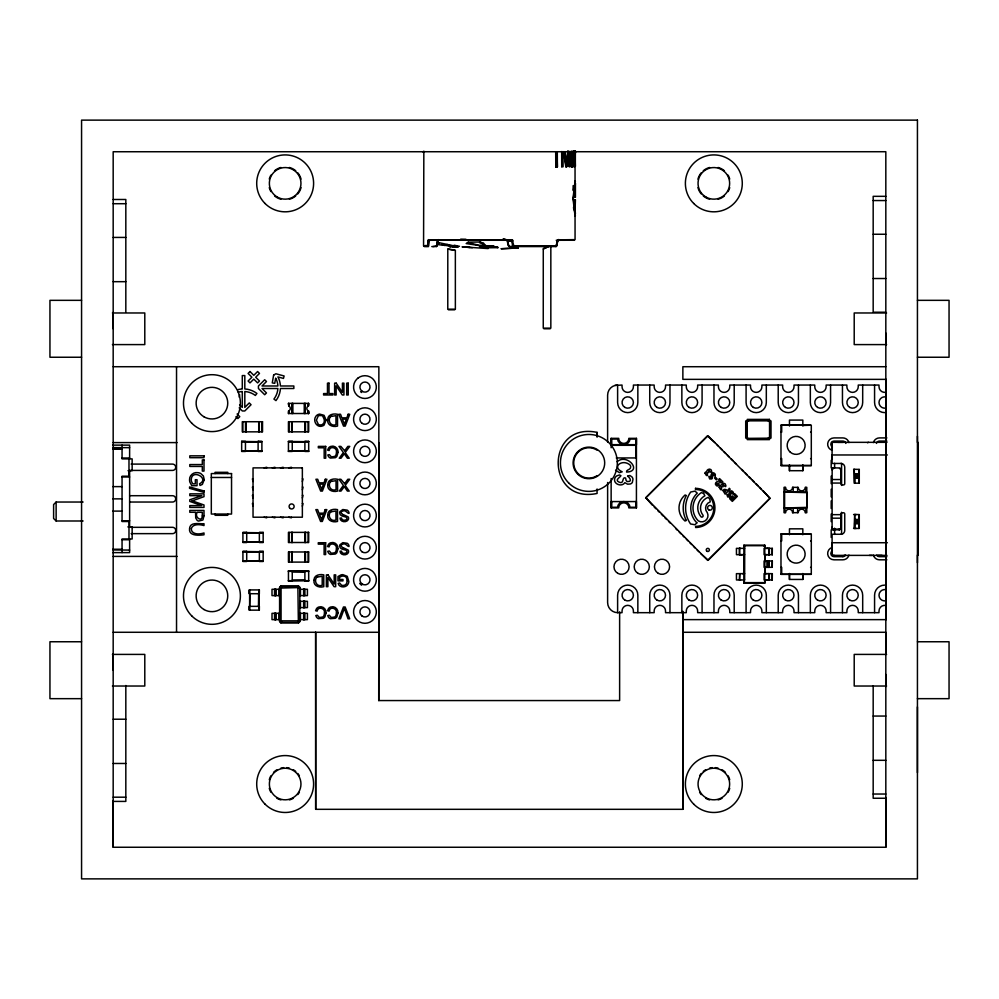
<?xml version="1.0" encoding="UTF-8"?>
<svg xmlns="http://www.w3.org/2000/svg" width="999" height="999" viewBox="0 0 999 999"><rect width="100%" height="100%" fill="white"/><g stroke="black" fill="none" stroke-linecap="round" stroke-linejoin="round"><path stroke-width="1.5" d="M885.826 797.402L885.826 847.252L113.174 847.252L113.174 800.524M113.174 670.217L113.174 653.771M113.174 328.783L113.174 312.35M128.983 538.985L128.983 521.515L122.053 521.515L122.053 476.211L128.983 476.211L128.983 470.679L132.143 470.679L132.143 458.891L122.053 458.891L122.053 445.129M682.866 612.05L682.866 809.315L315.684 809.315L315.684 632.429M619.63 611.85L619.63 700.561L378.733 700.561L378.858 442.594M447.802 249.113L447.777 309.178L455.369 309.178L455.357 250.437L447.989 249.126M549.025 246.278L543.269 248.938L543.256 328.147L550.836 328.147L550.836 246.915M597.077 432.38L597.077 436.838L597.077 432.38C545.254 421.553 545.254 504.283 597.077 493.456L597.077 488.986M607.629 482.492L607.617 602.559A10.115 10.115 0 0 0 617.619 612.674L622.04 612.674L622.04 611.026A5.694 5.694 0 0 1 627.722 605.344A5.694 5.694 0 0 1 633.416 611.038L633.416 612.674L654.158 612.674L654.158 611.026A5.694 5.694 0 0 1 659.852 605.344A5.694 5.694 0 0 1 665.534 611.038L665.534 612.674L686.276 612.674L686.276 611.026A5.694 5.694 0 0 1 691.97 605.344A5.694 5.694 0 0 1 697.652 611.038L697.652 612.674L718.393 612.674L718.393 611.026A5.694 5.694 0 0 1 724.088 605.344A5.694 5.694 0 0 1 729.782 611.026L729.782 612.674L750.524 612.674L750.524 611.026A5.694 5.694 0 0 1 756.206 605.344A5.694 5.694 0 0 1 761.9 611.038L761.9 612.674L782.642 612.674L782.642 611.026A5.694 5.694 0 0 1 788.323 605.344A5.694 5.694 0 0 1 794.018 611.026L794.018 612.674L814.759 612.674L814.759 611.026A5.694 5.694 0 0 1 820.441 605.344A5.694 5.694 0 0 1 826.136 611.038L826.136 612.674L846.877 612.674L846.877 611.026A5.694 5.694 0 0 1 852.559 605.344A5.694 5.694 0 0 1 858.253 611.038L858.253 612.674L878.995 612.674L878.995 611.026A5.694 5.694 0 0 1 886.163 605.531M611.138 507.892L611.138 501.573L636.425 501.573L636.425 507.892L628.846 507.892A5.057 5.057 0 0 0 623.776 502.834A5.057 5.057 0 0 0 618.718 507.892L611.138 507.892L611.138 478.496M611.138 438.349L611.138 444.667L636.425 444.667L636.425 438.349L628.846 438.349A5.057 5.057 0 0 1 623.776 443.406A5.057 5.057 0 0 1 618.718 438.349L611.138 438.349L611.138 447.739M682.854 809.315L682.866 611.313M802.821 574.313L802.821 579.445L789.46 579.445L789.46 573.488M802.821 465.559L802.821 470.704L789.46 470.704L789.46 464.735M802.821 579.445L802.821 573.488M802.821 470.704L802.821 464.735M832.092 527.971L832.155 469.255A1.898 1.873 0.1 0 1 833.503 467.944L833.99 467.869M832.155 469.255L832.155 469.917A1.898 1.873 0.1 0 1 833.491 468.593L833.503 467.944M832.092 458.703L832.092 454.97L887.374 454.97M840.883 469.917L840.883 469.255A1.898 1.873 0.1 0 0 839.535 467.944L831.193 467.882L831.193 460.289M840.946 534.265A3.796 3.796 0 0 0 844.742 530.469L844.742 514.035A1.261 1.261 0 0 0 843.468 512.762L842.207 512.762A1.261 1.261 0 0 0 840.946 514.035L840.883 528.446A1.898 1.873 -0.1 0 1 839.535 529.77L831.193 529.845L831.193 537.437M840.946 470.404L840.883 469.255M854.694 528.321L854.694 514.535L859.277 514.535L859.277 528.446L854.22 528.446L854.694 514.535M858.803 474.837L859.277 469.268L859.277 483.179L854.22 483.179L854.22 469.268L854.694 483.179M858.803 514.785L858.803 524.25M858.803 473.464L858.803 477.447M885.826 686.65L885.826 674.475M885.826 654.333L885.826 632.28L682.866 632.28M885.826 619.642L885.826 379.37M885.826 345.229L885.826 333.042M917.432 772.639L917.432 706.892M917.432 562.724L917.432 555.019M917.432 442.445L917.432 436.276M918.081 542.732L918.081 555.382L918.069 549M918.069 454.982L918.081 442.332M423.838 151.136L423.564 245.941C427.909 244.53 432.03 247.14 424.2 246.578M574.437 166.284C572.402 167.407 574.013 161.751 573.251 166.246A75.749 0.637 0.1 0 1 573.963 166.271M571.316 151.411L571.353 166.583L572.639 166.558L573.838 166.021L573.988 150.774L574.075 162.65L573.114 166.421M574.862 166.333L574.487 155.082L575.037 163.012M867.494 442.769L868.431 442.332M918.081 446.128L918.081 448.713M918.081 551.286L918.081 442.757M572.24 151.061L572.19 166.571L571.353 166.583M573.838 164.885L574.05 162.849L573.838 166.021C574.737 162.6 575.274 150.799 572.252 153.858M572.252 155.544L572.19 166.571L573.051 166.533L573.938 163.661L571.915 164.847L571.89 155.544L572.514 155.532M573.126 190.06L573.151 185.639M308.304 413.511L308.304 410.839A2.635 2.635 0 0 1 308.304 406.069L308.629 403.396M572.951 155.569L573.563 163.661M574.475 158.142L574.45 162.65M574.125 159.915L574 151.598M573.676 162.849L573.738 158.042M258.791 593.706L258.604 606.356L258.604 593.706M291.858 413.511L292.058 403.396M305.082 413.511L305.269 403.396M308.616 405.944L308.679 403.396L288.449 403.396L288.823 406.069A2.635 2.635 0 0 1 288.823 410.839L288.823 413.511M308.629 413.511L308.304 410.839L308.491 413.511M573.051 157.193L573.176 152.685M573.064 157.068L573.151 154.021M573.926 197.265L574.974 183.766M572.277 164.847L572.19 166.571L572.989 164.823M575.224 163.511L574.487 155.082M259.178 589.922L258.978 606.356M259.178 606.356L258.978 610.152L258.978 589.922M573.975 156.581L573.975 151.024L573.975 156.581L572.152 155.532M573.975 154.108L574.35 151.024M512.862 240.272L429.458 240.26L428.658 245.529L427.697 245.866L428.259 246.578L427.597 245.941L428.184 240.497A1.936 0.687 89.5 0 1 428.446 239.847L511.85 240.022A1.861 1.836 -86.6 0 1 512.574 241.109L513.836 245.916L556.281 245.941L557.442 240.497A1.936 1.224 -89.4 0 1 557.904 239.847L575.062 239.623L575.049 216.234L573.001 198.526L575.049 180.819L575.037 151.648M427.797 245.592L428.084 241.184L429.458 240.26L428.346 240.022A1.861 0.662 89.4 0 0 428.084 241.096M572.764 164.835L573.051 166.533L572.402 164.835M431.78 246.578L436.501 246.503L437.3 240.722L438.386 239.623L437.087 245.916L432.929 246.578M558.528 239.623L555.943 246.578L509.677 246.578C506.818 245.816 508.366 240.771 506.256 239.66L503.196 239.285M573.538 152.01L573.613 151.249M573.988 151.236L573.438 152.747M575.362 181.156L573.364 198.526L575.362 215.909M573.938 190.784L574.725 185.115M563.561 151.636L565.809 166.696L566.758 166.683L568.831 151.548M567.794 151.074L566.271 164.036L564.497 151.686M568.131 151.074L565.809 166.696M573.389 190.846L573.801 187.487M574.425 189.835L575.424 183.404L575.424 197.265L573.551 197.265M557.579 240.247A1.861 1.174 -89.3 0 0 557.267 241.109L556.693 245.592C555.781 248.876 556.605 241.134 558.154 240.26M747.052 436.95L747.165 422.09A1.773 1.773 0 0 1 748.426 420.841L768.306 420.841A1.773 1.773 0 0 1 769.555 422.09L769.555 436.925A1.773 1.773 0 0 1 768.306 438.174L748.875 438.361A1.898 1.898 0 0 1 746.977 436.463L746.977 422.552A1.898 1.898 0 0 1 748.875 420.654M574.15 188.923L574.45 186.776M574 188.686L574.4 186.001M513.836 245.916C511.476 248.139 513.249 240.372 510.314 240.26L511.276 239.723M239.211 397.152L239.648 394.655M574.937 183.966L575.049 197.265M574.662 182.58L575.049 180.819M321.578 489.847L321.715 489.273A20.392 20.392 0 0 1 322.227 487.574L323.551 484.115L319.505 484.115L321.715 489.273M321.516 520.204L321.653 519.63A20.392 20.392 0 0 1 322.165 517.919L323.476 514.46L319.43 514.46L321.653 519.63M344.43 424.85L344.568 424.275A20.392 20.392 0 0 1 345.08 422.577L346.403 419.118L342.357 419.118L344.568 424.275M688.149 455.132L645.766 497.702L652.384 505.207M754.32 514.16L769.879 498.414L763.261 490.896M436.888 245.529L436.338 246.578M573.801 152.747L572.614 153.834M645.616 498.051L707.979 435.751L770.129 498.214L707.654 560.364L645.766 497.702M488.411 246.803L483.066 246.803L488.548 247.777L498.126 247.652L495.841 247.115L497.614 246.99L496.815 246.853L486.176 246.678L488.898 246.666L487.962 246.591M558.304 239.648L558.004 240.272L565.122 240.26M297.889 587.599L298.351 620.854L281.069 620.854L281.069 588.061L297.889 587.599L298.626 586.126L299.825 587.325L299.825 621.59L298.626 622.789L280.794 622.789L279.595 621.59L279.595 587.325L280.794 586.126L298.626 586.126M280.794 622.789L281.531 621.328M743.93 580.094L743.93 583.129L764.797 583.129L764.797 545.192L743.93 545.192L743.93 548.226M744.642 579.969L744.717 546.153L743.93 545.192L743.93 583.129L744.717 582.167M555.943 246.578L556.768 245.791M763.998 546.153L764.797 545.192L764.797 548.226M552.509 246.179L543.244 246.578M330.544 416.508C327.297 420.292 330.619 426.81 335.964 424.687L335.964 415.684L330.544 416.508L331.606 415.896M330.607 481.506C327.372 485.289 330.694 491.808 336.039 489.685L336.039 480.681L330.607 481.506L331.668 480.894M330.544 511.85C327.297 515.634 330.619 522.165 335.964 520.029L335.964 511.026L330.544 511.85L331.606 511.238M316.795 577.11C313.561 580.894 316.883 587.412 322.215 585.277L322.215 576.273L316.795 577.11L317.857 576.498M700.661 553.496L708.266 560.202L754.32 514.148M83.104 502.035L56.131 502.035L53.609 504.557L53.609 518.469L56.131 520.991L83.104 520.991M688.136 455.132L707.367 435.914L714.972 442.619M716.758 444.405L718.543 446.191M655.956 508.791L654.17 506.993M720.341 447.977L722.127 449.775M659.54 512.362L657.742 510.576M723.913 451.56L725.699 453.346M663.111 515.934L661.326 514.148M727.497 455.132L729.282 456.93M666.683 519.517L664.897 517.732M731.068 458.716L732.854 460.502M670.267 523.089L668.481 521.303M734.552 462.375L736.438 464.073M677.422 530.244L675.624 528.459M741.795 469.443L743.581 471.228M680.993 533.828L679.208 532.03M745.379 473.014L747.165 474.812M684.565 537.4L682.779 535.614M748.95 476.598L750.736 478.384M688.149 540.971L686.363 539.185M752.534 480.169L754.32 481.955M691.72 544.555L689.934 542.769M756.106 483.753L757.891 485.539M695.304 548.126L693.518 546.341M759.677 487.325L761.475 489.11M698.875 551.71L697.09 549.925M806.218 507.405L784.028 507.979L806.792 507.979L806.792 492.045L784.028 492.045L806.218 492.619M192.295 500.861L203.996 496.665L203.996 493.856L189.81 493.856L189.81 495.666L201.848 495.666L189.81 499.775L189.81 501.411L201.686 505.606L189.81 505.606L189.81 507.417L203.996 507.417L203.996 504.97L191.87 500.724M510.964 239.648L510.314 240.26L511.663 241.296L512.587 241.184L512.312 240.497A1.936 1.911 -85 0 0 511.575 239.847M552.422 246.303L551.423 245.941M597.077 475.599L596.478 476.061A15.172 15.172 0 0 1 573.713 462.912A15.172 15.172 0 0 1 596.478 449.775L597.077 450.237M617.107 461.75C627.047 452.759 642.856 471.615 626.535 472.065C625.998 469.43 631.156 469.88 630.669 466.82A3.034 3.034 0 0 0 630.257 465.259C622.901 458.291 610.963 466.783 622.19 471.803L619.43 472.652L615.559 470.179M298.351 588.061L299.825 587.325M279.595 621.59L281.069 620.854M547.677 246.94L545.392 248.014M544.667 248.339L543.281 248.938M507.055 239.997L503.821 239.323M308.679 410.976L308.679 413.511L288.449 413.511L288.823 410.839M558.953 239.548L558.066 239.872M780.981 465.559L811.3 465.559L811.3 425.212L780.981 425.212L780.981 465.559L811.3 465.559M780.981 574.313L811.3 574.313L811.3 533.966L780.981 533.966L780.981 574.313L811.3 574.313M456.58 246.89L458.017 246.616L456.006 246.803M455.819 246.328L449.875 246.403L455.344 246.716M511.663 241.296L512.574 241.109M512.437 245.529L513.361 245.379M615.022 385.427L622.04 385.052L622.04 386.7A5.694 5.694 0 0 0 627.722 392.395A5.694 5.694 0 0 0 633.416 386.7L633.416 385.052L654.158 385.052L654.158 386.7A5.694 5.694 0 0 0 659.852 392.395A5.694 5.694 0 0 0 665.534 386.7L665.546 385.052L686.276 385.052L686.276 386.7A5.694 5.694 0 0 0 691.97 392.382A5.694 5.694 0 0 0 697.664 386.7L697.664 385.052L718.393 385.052L718.393 386.7A5.694 5.694 0 0 0 724.088 392.382A5.694 5.694 0 0 0 729.782 386.7L729.782 385.052L750.524 385.052L750.511 386.7A5.694 5.694 0 0 0 756.206 392.382A5.694 5.694 0 0 0 761.9 386.7L761.9 385.052L782.642 385.052L782.629 386.7A5.694 5.694 0 0 0 788.323 392.382A5.694 5.694 0 0 0 794.018 386.7L794.018 385.052L814.759 385.052L814.759 386.7A5.694 5.694 0 0 0 820.454 392.382A5.694 5.694 0 0 0 826.136 386.7L826.136 385.052L846.877 385.052L846.877 386.7A5.694 5.694 0 0 0 852.572 392.382A5.694 5.694 0 0 0 858.253 386.7L858.253 385.052L878.995 385.052L878.995 386.7A5.694 5.694 0 0 0 886.163 392.195M833.041 528.933A1.898 1.873 -0.1 0 0 833.491 529.108L839.535 529.108A1.898 1.873 -0.1 0 0 840.883 527.797M437.187 243.369L438.873 243.219L436.75 242.432M507.517 241.258L508.941 245.829M456.193 246.366L457.967 246.428M466.146 243.556L477.235 245.242M465.934 239.261L460.689 239.148M480.182 246.603L482.754 246.89L479.97 247.028M447.839 244.593L446.653 244.655L448.426 245.042L442.27 244.792L445.454 245.354L442.919 245.117L444.63 245.342M572.402 155.519L572.989 153.834M569.18 151.536L569.23 166.633L570.267 166.621L570.229 151.436M561.663 151.586L561.738 166.758L563.074 166.746L563.011 151.648M245.454 450.874L258.104 450.686M292.245 450.874L304.882 450.686M246.716 541.92L259.365 541.733M246.716 560.889L259.365 560.701M292.245 580.494L304.882 580.307L292.245 580.307M555.694 151.898L555.781 166.845L557.38 166.833L557.292 151.885M555.781 166.845L556.505 166.833M128.034 470.691L128.371 470.691M772.289 548.351L772.252 554.682L772.289 548.351L767.682 548.351M772.289 561.001L772.252 567.32L772.289 561.001L765.734 561.001M772.289 573.651L772.252 579.969L772.289 573.651L764.073 573.638L764.073 579.969L767.469 579.969M479.645 246.278L481.68 246.266L477.984 245.429M113.037 449.051L122.053 448.976M258.104 441.708L241.658 441.521M304.882 441.708L288.449 441.521M259.365 532.754L242.919 532.567M259.365 551.723L242.919 551.535M304.882 571.328L288.449 571.141M422.54 151.736L423.663 151.736M576.073 151.736L574.962 151.736M739.959 554.682L742.744 554.67M739.959 573.651L742.981 573.638M573.451 154.533L574.038 157.293L574.163 155.469L574.213 164.885M573.538 156.568L574.35 156.581M574.025 157.155L574.787 157.255L574.8 159.94L573.438 153.134M573.788 159.927L574.5 159.915M574.775 161.189L575.237 166.333M574.974 161.788L574.113 157.73M561.738 166.758L561.975 151.586M566.758 166.683L564.822 151.686M569.23 166.633L569.53 151.536M557.38 166.833L557.005 151.885M885.826 196.328L873.176 196.328L873.176 312.225L885.826 312.225M113.174 199.488L125.824 199.488L125.824 311.875M573.551 199.788L575.424 199.788L574.974 213.287M873.176 200.549L885.826 200.549M113.174 203.709L125.824 203.709M873.176 234.253L885.826 234.253M113.174 237.425L125.824 237.425M556.218 240.26L560.889 240.26M562.337 240.26L574.425 240.26M873.176 278.521L885.826 278.521M113.174 281.681L125.824 281.681M81.568 300.337L49.95 300.337L49.95 357.242L81.568 357.242M917.432 300.337L949.05 300.337L949.05 357.242L917.432 357.242M448.414 309.802L454.732 309.802M112.412 312.974L144.793 312.974L144.793 344.593L112.412 344.593M886.588 312.974L854.207 312.974L854.207 344.593L886.588 344.593M543.881 328.771L550.212 328.771M113.174 366.72L378.858 366.72L378.733 700.561M885.826 366.72L682.866 366.72L682.866 379.358L886.163 379.37M780.981 425.212L810.589 425.212L802.984 425.474M780.981 432.155L781.693 432.155L781.693 425.474M810.589 432.155L811.3 432.155M886.875 437.912L879.507 437.912A6.319 6.319 0 0 0 873.401 442.594M886.875 441.071L879.495 441.071A3.159 3.159 0 0 0 876.448 443.419M241.658 441.383L245.454 441.333L245.454 451.448L241.658 451.448L241.658 441.333M258.104 441.383L261.888 441.333L261.888 451.448L258.104 451.448L258.104 441.333M292.245 441.383L288.449 441.333L288.449 451.448L292.245 451.448L292.245 441.333M308.679 441.383L304.882 441.333L304.882 451.448L308.679 451.448L308.679 441.333M241.658 441.708L261.888 441.708L258.104 441.521M288.449 441.708L308.679 441.708L304.882 441.521M245.454 442.095L258.104 442.095M292.245 442.095L304.882 442.095M841.57 485.439L841.57 463.449L832.092 463.449L832.08 442.345L886.975 442.332M837.774 442.345L843.144 442.332M113.174 442.594L177.035 442.594M112.75 445.129L129.62 445.129L129.62 458.891M611.775 445.304L635.801 445.304L635.801 457.942L616.271 457.942M129.62 447.652L113.037 447.652L122.053 447.852M112.75 448.489L122.053 448.489M241.658 451.073L261.888 451.073M288.449 451.073L308.679 451.073M241.658 451.261L245.454 451.261M258.104 451.261L261.888 451.261M288.449 451.261L292.245 451.261M304.882 451.261L308.679 451.261M122.053 458.017L129.62 458.017M780.981 458.616L781.693 458.616L781.693 465.297M810.589 458.616L811.3 458.616M131.156 464.098L172.552 464.098A3.159 3.159 0 0 1 175.712 467.257A3.159 3.159 0 0 1 172.552 470.417L129.62 470.417M853.583 469.268L858.803 469.393M854.694 473.926L858.803 473.926M854.694 474.537L858.803 474.537M854.694 475.649L858.803 475.649M854.694 476.548L858.803 476.548M122.053 476.985L129.62 476.985M211.313 477.472L231.543 477.472M854.694 477.647L858.803 477.647M854.694 478.259L858.803 478.259M253.034 478.883L252.41 478.883L253.034 481.543M302.36 478.883L302.984 478.883L302.36 481.543M832.092 479.532L840.946 479.532M832.092 483.054L840.946 483.054M112.912 486.625L122.053 486.625M253.034 487.112L252.41 487.112L253.034 489.76M302.36 487.112L302.984 487.112L302.36 489.76M792.569 487.362L798.251 487.362A3.472 3.472 0 0 0 801.735 490.846A3.472 3.472 0 0 0 805.206 487.362L806.792 487.362L806.792 512.662L805.206 512.662A3.472 3.472 0 0 0 801.735 509.178A3.472 3.472 0 0 0 798.251 512.662L792.569 512.662M253.034 495.329L252.41 495.329L253.034 497.977M302.36 495.329L302.984 495.329L302.36 497.977M129.62 495.704L172.552 495.704A3.159 3.159 0 0 1 175.712 498.863A3.159 3.159 0 0 1 172.552 502.035L129.62 502.035M112.912 498.863L122.053 498.863M253.034 503.546L252.41 503.546L253.034 506.206M302.36 503.546L302.984 503.546L302.36 506.206M112.912 511.101L122.053 511.101M853.583 514.535L856.218 514.535M832.092 514.66L840.946 514.66M832.092 518.181L840.946 518.181M854.694 519.455L858.803 519.455M854.694 520.067L858.803 520.067M122.053 520.754L129.62 520.754M854.694 521.166L858.803 521.166M858.803 522.065L854.694 521.615M854.694 523.176L858.803 523.176M854.694 523.788L858.803 523.788M128.371 526.91L132.143 526.923L132.143 538.985L122.053 538.985L122.053 552.609M131.156 527.322L172.552 527.322A3.159 3.159 0 0 1 175.712 530.481A3.159 3.159 0 0 1 172.552 533.641L131.156 533.641M853.583 528.446L856.218 528.446M242.919 532.754L263.162 532.754L259.365 532.567M246.716 533.141L259.365 533.141M780.981 533.966L810.589 533.966L802.984 534.228M122.053 539.722L129.62 539.722M780.981 540.909L781.693 540.909L781.693 534.228M810.589 540.909L811.3 540.909M242.919 542.12L263.162 542.12M242.919 542.307L246.716 542.307M259.365 542.307L263.162 542.307M887.374 542.732L832.092 542.732L832.092 555.382L834.29 555.394M744.292 545.691L764.435 545.691M765.983 548.351L769.08 548.351L769.08 554.682M744.642 548.351L736.425 548.351L736.463 554.682L741.033 554.682M767.469 548.351L764.073 548.351L764.073 554.67L772.289 554.682M739.797 548.351L740.534 548.351M112.75 549.25L122.053 549.25M129.62 550.087L113.037 549.962M242.919 551.723L263.162 551.723L259.365 551.535M246.716 552.11L259.365 552.11M112.75 552.609L129.62 552.609L129.62 538.985M741.246 554.67L744.642 554.67M844.105 555.382L844.729 555.382M869.392 555.382L872.239 555.394M877.921 555.394L882.067 555.394M886.975 555.382L832.092 555.382L832.092 534.265L841.57 534.265L841.57 512.275M113.174 556.406L177.048 556.406M842.831 556.655L833.978 556.655A3.159 3.159 0 0 1 832.392 550.761M886.875 556.655L879.495 556.655A3.159 3.159 0 0 1 876.772 555.069M886.875 559.815L879.507 559.815A6.319 6.319 0 0 1 873.401 555.132M768.918 561.001L769.33 567.32M242.919 561.088L263.162 561.088M766.795 561.001L764.073 561.001L764.073 567.32L772.289 567.32M242.919 561.276L246.716 561.276M259.365 561.276L263.162 561.276M766.171 567.32L766.932 567.32M767.881 567.32L768.581 567.32M780.981 567.37L781.693 567.37L781.693 574.05M810.589 567.37L811.3 567.37M288.449 570.953L292.245 570.953L292.245 581.068L288.449 581.068L288.449 570.953L292.245 571.003M304.882 570.953L308.679 570.953L308.679 581.068L304.882 581.068L304.882 570.953L308.679 571.003M288.449 571.328L308.679 571.328L304.882 571.141M292.245 571.703L304.882 571.703L292.245 571.515M740.284 573.651L736.425 573.651L736.463 579.969L744.642 579.969M742.444 573.638L744.642 573.638M739.797 573.651L739.385 579.969M766.171 579.969L769.08 579.969L769.08 573.651M767.682 579.969L772.289 579.969M739.797 579.969L740.534 579.969M288.449 580.681L308.679 580.681M288.449 580.869L292.245 580.869M304.882 580.869L308.679 580.869M744.292 582.629L764.435 582.629M259.365 593.706L249.25 593.706L249.25 589.922L259.365 589.922L259.315 593.706M279.595 595.604L272.003 595.604L272.003 589.285L279.595 589.285L280.956 586.438L298.464 586.438L299.825 589.285L307.417 589.285L307.417 595.604L299.825 595.604M299.825 601.298L307.417 601.298L307.417 607.617L299.825 607.617M259.365 610.152L249.25 610.152L249.25 606.356L259.365 606.356L259.315 610.152M279.595 613.311L272.003 613.311L272.003 619.63L279.595 619.63L280.956 622.477L298.464 622.477L299.825 619.63L307.417 619.63L307.417 613.311L299.825 613.311M682.866 619.63L886.163 619.642M113.174 632.28L378.858 632.28M81.568 641.758L49.95 641.758L49.95 698.663L81.568 698.663M917.432 641.758L949.05 641.758L949.05 698.663L917.432 698.663M112.412 654.407L144.793 654.407L144.793 686.026L112.412 686.026M886.588 654.407L854.207 654.407L854.207 686.026L886.588 686.026M873.176 716.058L885.826 716.058M113.174 719.218L125.824 719.218M873.176 760.314L885.826 760.314M113.174 763.473L125.824 763.473M873.176 794.03L885.826 794.03M113.174 797.19L125.824 797.19M885.826 798.251L873.176 798.251L873.176 685.863M113.174 801.41L125.824 801.41L125.824 685.501M766.32 554.67L767.032 554.682M768.181 554.67L768.918 554.682M768.755 567.32L769.08 561.001M766.32 573.638L767.032 573.651M768.181 573.638L768.918 573.651M113.037 448.651L122.053 448.726M128.034 526.91L128.983 526.923M444.393 245.342L444.98 245.342M292.245 441.895L302.073 442.045M245.454 441.895L255.294 442.045M246.716 551.91L249.525 551.96M445.279 245.354L457.729 246.416M446.603 245.392L452.597 245.804M448.251 249.126L453.071 249.825M465.247 247.065L488.199 248.564M508.329 245.529L509.24 245.941M462.062 246.878L469.967 247.465M444.855 245.342L436.888 244.543M462.862 246.928L472.352 247.69M502.934 239.261L506.643 239.772M487.512 246.616L488.474 246.641M453.071 245.854L457.055 246.328L451.773 246.591L456.356 246.853M454.907 246.066L437.287 242.332M832.155 528.446L832.092 527.31L832.155 528.446A1.898 1.873 -0.1 0 0 833.503 529.77L833.99 529.183M457.505 246.741L458.391 246.666L457.717 246.778M459.465 246.254L456.943 246.316M457.242 245.866L454.133 245.205M428.096 241.109L428.933 241.296M343.906 514.885L348.164 516.908A2.66 2.66 0 0 1 348.551 517.981L348.576 518.381A2.985 2.985 0 0 1 348.289 519.655C346.566 522.914 340.097 522.152 340.022 518.106L341.533 518.006C341.383 521.74 349.338 520.342 346.291 517.22C343.943 516.196 339.785 516.383 339.672 512.949A3.159 3.159 0 0 1 339.972 511.588L342.819 509.527L347.202 510.139A3.671 3.671 0 0 1 348.376 511.276A3.909 3.909 0 0 1 348.976 512.824L349.026 513.399C347.103 513.474 345.642 509.34 342.532 511.088C338.099 512.487 345.617 516.096 342.557 514.485M343.906 548.014L348.164 550.037A2.66 2.66 0 0 1 348.551 551.111L348.576 551.51A2.985 2.985 0 0 1 348.289 552.784C346.566 556.043 340.097 555.282 340.022 551.236L341.533 551.136C341.383 554.87 349.338 553.471 346.291 550.349C343.943 549.325 339.785 549.512 339.672 546.078A3.159 3.159 0 0 1 339.972 544.73L342.819 542.657L347.202 543.269A3.671 3.671 0 0 1 348.376 544.405A3.909 3.909 0 0 1 348.976 545.953L349.026 546.528C347.103 546.603 345.642 542.469 342.532 544.218C338.099 545.616 345.617 549.238 342.557 547.614M510.314 241.071L507.417 240.322L507.842 241.221M454.145 250.1L455.357 250.437M509.453 240.609L512.287 241.458M509.328 240.584L512 241.396M279.595 587.325L281.069 588.061M298.351 620.854L299.825 621.59M428.658 239.648L429.458 240.26L428.796 239.623M239.623 404.72L242.295 407.392L242.295 391.521A19.505 19.505 0 0 0 238.249 392.207M239.173 407.854L242.307 410.976L244.792 410.976L251.049 404.732L249.263 402.934L244.817 407.38L244.817 391.521A19.505 19.505 0 0 1 255.382 395.467L256.918 393.456A22.04 22.04 0 0 0 244.817 388.973L244.817 375.574L242.295 375.574L242.295 388.973A22.04 22.04 0 0 0 237.625 389.747M237.113 414.011L239.76 416.67L237.862 418.569L235.964 416.67M505.856 239.623L506.206 240.26M280.794 586.126L281.531 587.599M297.889 621.328L298.626 622.789M575.049 216.234L574.662 214.473M575.424 213.649L573.926 199.788M574.787 213.224L575.137 214.885M574.038 155.02L574.4 157.155M574.662 211.576L573.876 205.582M509.59 245.941L509.677 246.578M563.886 151.636L566.133 166.696M573.526 207.33L573.801 209.565M571.89 154.058L572.115 157.093M572.527 164.835L572.639 166.558M573.726 153.634L573.788 155.469M288.449 403.396L288.823 406.069L288.823 403.396M288.449 410.976L288.499 413.511M574.013 150.787L574.1 158.129M555.981 151.898L556.068 166.845M571.678 151.411L571.715 166.583M858.803 477.347L858.803 483.179M858.803 522.864L858.803 528.446M854.694 477.347L854.694 479.17M854.694 479.845L854.694 481.668M854.694 522.864L854.694 524.675M854.694 525.374L854.694 527.996M840.946 527.31L840.883 528.446M839.535 529.108L839.535 529.77M839.048 529.183L839.048 529.832M833.491 529.108L833.503 529.77M832.092 442.757L832.092 446.029M832.092 446.428L832.092 448.713M575.349 150.824L575.349 166.408L574.962 150.824M315.634 632.28L315.684 809.315M885.826 847.252L885.826 151.723L113.174 151.748L113.174 847.252M874.575 385.052L874.575 402.51A10.115 10.115 0 0 0 884.689 412.624M874.575 612.674L874.575 595.217A10.115 10.115 0 0 1 884.689 585.102M862.686 385.052L862.686 402.51A10.115 10.115 0 0 1 852.572 412.624A10.115 10.115 0 0 1 842.457 402.51L842.457 385.052M862.686 612.674L862.686 595.217A10.115 10.115 0 0 0 852.572 585.102A10.115 10.115 0 0 0 842.457 595.217L842.457 612.674M858.641 473.901L858.641 478.533M840.946 469.742L840.946 483.678A1.261 1.261 0 0 0 842.207 484.94L843.468 484.94A1.261 1.261 0 0 0 844.742 483.678L844.742 467.245A3.796 3.796 0 0 0 840.946 463.449M834.615 463.349L834.615 467.982M834.615 528.196L834.615 534.378M831.193 476.098L831.193 483.691M831.193 489.248L831.193 496.84M831.193 500.886L831.193 508.479M831.193 514.035L831.193 521.628M830.569 385.052L830.569 402.51A10.115 10.115 0 0 1 820.454 412.624A10.115 10.115 0 0 1 810.339 402.51L810.339 385.052M830.569 612.674L830.569 595.217A10.115 10.115 0 0 0 820.454 585.102A10.115 10.115 0 0 0 810.339 595.217L810.339 612.674M805.843 487.362L805.843 492.045M805.843 507.979L805.843 512.662M802.821 426.036L802.821 420.079L789.46 420.079L789.46 426.036M802.821 534.79L802.821 528.833L789.46 528.833L789.46 534.79M798.451 385.052L798.451 402.51A10.115 10.115 0 0 1 788.323 412.624A10.115 10.115 0 0 1 778.209 402.51L778.209 385.052M798.451 612.674L798.451 595.217A10.115 10.115 0 0 0 788.323 585.102A10.115 10.115 0 0 0 778.209 595.217L778.209 612.674M797.627 487.362L797.627 492.045M797.627 507.979L797.627 512.662M793.194 487.362L793.194 492.045M793.194 507.979L793.194 512.662M789.46 465.559L789.46 470.704M789.46 574.313L789.46 579.445M784.977 487.362L784.977 492.045M784.977 507.979L784.977 512.662M784.602 492.619L784.602 507.405M769.33 548.351L769.33 554.682M769.33 573.651L769.33 579.969M767.469 561.001L767.469 567.32M767.22 561.001L767.22 567.32M766.32 385.052L766.32 402.51A10.115 10.115 0 0 1 756.206 412.624A10.115 10.115 0 0 1 746.091 402.51L746.091 385.052M766.32 612.674L766.32 595.217A10.115 10.115 0 0 0 756.206 585.102A10.115 10.115 0 0 0 746.091 595.217L746.091 612.674M764.797 554.295L764.797 561.888M764.797 566.433L764.797 574.025M764.797 580.094L764.797 583.129M743.93 554.295L743.93 574.025M739.635 548.351L739.635 554.682M739.635 573.651L739.635 579.969M739.385 548.351L739.385 554.682M734.203 385.052L734.203 402.51A10.115 10.115 0 0 1 724.088 412.624A10.115 10.115 0 0 1 713.973 402.51L713.973 385.052M734.203 612.674L734.203 595.217A10.115 10.115 0 0 0 724.088 585.102A10.115 10.115 0 0 0 713.973 595.217L713.973 612.674M702.085 385.052L702.085 402.51A10.115 10.115 0 0 1 691.97 412.624A10.115 10.115 0 0 1 681.855 402.51L681.855 385.052M702.085 612.674L702.085 595.217A10.115 10.115 0 0 0 691.97 585.102A10.115 10.115 0 0 0 681.855 595.217L681.855 612.674M669.967 385.052L669.967 402.51A10.115 10.115 0 0 1 659.852 412.624A10.115 10.115 0 0 1 649.737 402.51L649.737 385.052M669.967 612.674L669.967 595.217A10.115 10.115 0 0 0 659.852 585.102A10.115 10.115 0 0 0 649.737 595.217L649.737 612.674M637.849 385.052L637.849 402.51A10.115 10.115 0 0 1 627.734 412.624A10.115 10.115 0 0 1 617.619 402.51L617.619 385.052A10.115 10.115 0 0 0 607.617 395.167L607.617 441.958M637.849 612.674L637.849 595.217A10.115 10.115 0 0 0 627.734 585.102A10.115 10.115 0 0 0 617.619 595.217L617.619 612.674M636.425 438.349L636.425 507.892M635.801 444.667L635.801 438.973L630.069 438.973A6.319 6.319 0 0 1 617.494 438.973L611.763 438.973L611.763 444.667M635.801 501.573L635.801 507.267L630.069 507.267A6.319 6.319 0 0 0 617.494 507.267L611.763 507.267L611.775 501.573M575.049 199.788L575.049 213.649M308.304 403.396L308.304 406.069M308.117 421.728L308.117 431.843M308.117 532.38L308.117 542.494M308.117 551.985L308.117 562.1M305.457 421.728L305.457 431.843M305.457 532.38L305.457 542.494M305.457 551.985L305.457 562.1M305.057 421.728L305.057 431.843M305.057 532.38L305.057 542.494M305.057 551.985L305.057 562.1M304.882 403.396L304.882 413.511M304.882 421.728L304.882 431.843M304.882 532.38L304.882 542.494M304.882 551.985L304.882 562.1M304.882 589.285L304.882 595.604M304.882 601.298L304.882 607.617M304.882 613.311L304.882 619.63M304.258 403.396L304.258 413.511M304.258 589.285L304.258 595.604M304.258 601.298L304.258 607.617M304.258 613.311L304.258 619.63M303.796 589.285L303.796 595.604M303.796 601.298L303.796 607.617M303.796 613.311L303.796 619.63M303.621 589.285L303.621 595.604M303.621 601.298L303.621 607.617M303.621 613.311L303.621 619.63M300.462 589.285L300.462 595.604M300.462 601.298L300.462 607.617M300.462 613.311L300.462 619.63M292.869 403.396L292.869 413.511M292.245 403.396L292.245 413.511M292.245 421.728L292.245 431.843M292.245 532.38L292.245 542.494M292.245 551.985L292.245 562.1M292.07 421.728L292.07 431.843M292.07 532.38L292.07 542.494M292.07 551.985L292.07 562.1M291.671 421.728L291.671 431.843M291.671 532.38L291.671 542.494M291.671 551.985L291.671 562.1M291.358 467.882L291.358 467.257L288.699 467.882M291.358 517.207L291.358 517.832L288.699 517.207M289.011 421.728L289.011 431.843M289.011 532.38L289.011 542.494M289.011 551.985L289.011 562.1M283.142 467.882L283.142 467.257L280.482 467.882M283.142 517.207L283.142 517.832L280.482 517.207M278.958 589.285L278.958 595.604M278.958 613.311L278.958 619.63M275.799 589.285L275.799 595.604M275.799 613.311L275.799 619.63M275.637 589.285L275.637 595.604M275.637 613.311L275.637 619.63M275.175 589.285L275.175 595.604M275.175 613.311L275.175 619.63M274.912 467.882L274.912 467.257L272.265 467.882M274.912 517.207L274.912 517.832L272.265 517.207M274.538 589.285L274.538 595.604M274.538 613.311L274.538 619.63M266.696 467.882L266.696 467.257L264.036 467.882M266.696 517.207L266.696 517.832L264.036 517.207M261.95 421.728L261.95 431.843M259.303 421.728L259.303 431.843M258.903 421.728L258.903 431.843M258.729 421.728L258.729 431.843M250 593.706L249.675 606.356M249.625 589.922L249.625 610.152M249.438 589.922L249.438 593.706M249.438 606.356L249.438 610.152M246.091 421.728L246.091 431.843M245.916 421.728L245.916 431.843M245.517 421.728L245.517 431.843M242.857 421.728L242.857 431.843M227.747 473.576L227.747 472.315L215.11 472.315L215.11 473.576M227.747 514.048L227.747 515.309L215.11 515.309L215.11 514.048M176.536 366.72L176.536 632.28M129.62 470.679L129.62 526.923M128.983 458.891L128.983 476.211M56.131 502.035L56.131 520.991M769.742 436.463A1.898 1.898 0 0 1 767.844 438.361M767.844 420.654A1.898 1.898 0 0 1 769.742 422.552M792.569 487.362A3.472 3.472 0 0 1 789.085 490.846A3.472 3.472 0 0 1 785.614 487.362L784.028 487.362L784.028 512.662L785.614 512.662A3.472 3.472 0 0 1 789.085 509.178A3.472 3.472 0 0 1 792.569 512.662M832.642 528.633A1.898 1.873 -0.1 0 1 832.155 527.797M839.535 468.593A1.898 1.873 0.1 0 1 840.384 469.08M886.163 600.724A5.694 5.694 0 0 1 878.995 595.229A5.694 5.694 0 0 1 886.163 589.735M848.938 555.132A6.319 6.319 0 0 1 842.831 559.815L833.978 559.815A6.319 6.319 0 0 1 832.342 547.39M832.342 450.337A6.319 6.319 0 0 1 833.978 437.912L842.831 437.912A6.319 6.319 0 0 1 848.938 442.594M886.163 408.004A5.694 5.694 0 0 1 878.995 402.51A5.694 5.694 0 0 1 886.163 397.015M845.891 443.419A3.159 3.159 0 0 0 842.831 441.071L833.978 441.071A3.159 3.159 0 0 0 832.404 446.978M845.566 555.082A3.159 3.159 0 0 1 842.831 556.655M361.688 392.495A6.319 6.319 0 0 1 360.602 391.67M361.688 585.214A6.319 6.319 0 0 1 359.715 583.354M573.251 164.373A75.749 0.624 0.1 0 1 573.851 164.398M574.437 166.621A76.136 0.699 0 0 1 574.113 166.646M572.315 166.708A76.136 0.699 0 0 1 571.665 166.733M572.877 166.396A76.136 0.637 0 0 1 572.727 166.408M729.72 187.612A16.434 16.434 0 0 1 728.084 191.583M724.412 195.954A16.434 16.434 0 0 1 718.094 199.238M709.59 199.238A16.434 16.434 0 0 1 703.271 195.954M701.248 193.931A16.434 16.434 0 0 1 697.964 187.612M697.964 179.108A16.434 16.434 0 0 1 701.248 172.79M703.271 170.767A16.434 16.434 0 0 1 709.59 167.482M718.094 167.482A16.434 16.434 0 0 1 724.412 170.767M728.084 175.137A16.434 16.434 0 0 1 729.72 179.108M301.036 187.612A16.434 16.434 0 0 1 297.752 193.931M295.729 195.954A16.434 16.434 0 0 1 289.41 199.238M280.906 199.238A16.434 16.434 0 0 1 274.588 195.954M270.916 191.583A16.434 16.434 0 0 1 269.28 187.612M269.28 179.108A16.434 16.434 0 0 1 270.916 175.137M274.588 170.767A16.434 16.434 0 0 1 280.906 167.482M289.41 167.482A16.434 16.434 0 0 1 295.729 170.767M297.752 172.79A16.434 16.434 0 0 1 301.036 179.108M299.4 792.244A16.434 16.434 0 0 1 297.752 794.592M293.381 798.263A16.434 16.434 0 0 1 289.41 799.899M280.906 799.899A16.434 16.434 0 0 1 276.935 798.263M270.916 792.244A16.434 16.434 0 0 1 269.28 788.286M269.28 779.769A16.434 16.434 0 0 1 270.916 775.811M273.539 772.402A16.434 16.434 0 0 1 276.935 769.792M280.906 768.144A16.434 16.434 0 0 1 283.728 767.644M286.588 767.644A16.434 16.434 0 0 1 289.41 768.144M293.381 769.792A16.434 16.434 0 0 1 295.729 771.44M297.752 773.451A16.434 16.434 0 0 1 299.4 775.811M729.72 788.286A16.434 16.434 0 0 1 728.084 792.244M722.065 798.263A16.434 16.434 0 0 1 718.094 799.899M709.59 799.899A16.434 16.434 0 0 1 705.619 798.263M701.248 794.592A16.434 16.434 0 0 1 699.6 792.244M699.6 775.811A16.434 16.434 0 0 1 701.248 773.451M703.271 771.44A16.434 16.434 0 0 1 705.619 769.792M709.59 768.144A16.434 16.434 0 0 1 712.412 767.644M715.272 767.644A16.434 16.434 0 0 1 718.094 768.144M722.065 769.792A16.434 16.434 0 0 1 725.461 772.402M728.084 775.811A16.434 16.434 0 0 1 729.72 779.769M203.996 515.771L202.922 520.004L198.589 521.078A4.221 4.221 0 0 1 197.128 520.354L195.717 517.919L195.542 512.287L189.81 512.287L189.81 510.427L203.996 510.427L203.996 515.771M716.683 483.591L717.22 484.627L718.531 484.24L719.43 485.139L717.732 485.964A2.098 2.098 0 0 1 716.358 485.601C713.386 483.154 717.844 480.332 720.416 481.106L718.731 479.42L719.555 478.583L722.901 481.93L716.683 483.591M202.31 515.909C202.41 522.764 193.806 517.195 197.24 512.287L202.31 512.287L202.31 515.909M324.488 420.005L324.013 422.739L322.665 424.313A3.884 3.884 0 0 1 321.228 424.887L319.867 424.925A3.784 3.784 0 0 1 318.319 424.363L316.408 420.167L318.157 416.096A3.609 3.609 0 0 1 319.218 415.572L321.678 415.572A3.621 3.621 0 0 1 322.727 416.096L324.488 420.005M314.023 580.194C312.962 585.826 319.243 588.036 323.763 586.688L323.763 574.862C319.83 573.913 313.786 575.024 314.023 580.194M327.772 419.592C326.71 425.237 332.992 427.447 337.512 426.086L337.512 414.273C333.579 413.324 327.522 414.423 327.772 419.592M327.834 484.59C326.773 490.234 333.054 492.445 337.575 491.083L337.575 479.27C333.641 478.321 327.597 479.42 327.834 484.59M327.772 514.935C326.71 520.579 332.992 522.789 337.512 521.441L337.512 509.615C333.579 508.666 327.522 509.765 327.772 514.935M627.647 476.186C629.707 477.347 632.754 482.13 627.484 481.58A2.16 2.16 0 0 1 625.923 479.483L625.561 478.046C621.728 476.323 624.412 484.615 619.193 482.192C614.123 480.094 620.254 477.422 620.928 475.686L619.467 474.95L616.808 475.886A5.157 5.157 0 0 0 614.934 477.984C612.399 483.753 621.765 487.612 624.837 482.667L627.584 484.178L630.319 483.991A4.058 4.058 0 0 0 632.342 482.48L632.979 479.208A4.708 4.708 0 0 0 631.955 476.91L629.87 475.499L627.647 476.186M326.099 420.017L324.113 425.025A5.095 5.095 0 0 1 322.714 425.886C317.045 428.434 312.412 420.804 315.921 416.271A4.858 4.858 0 0 1 317.582 414.797A5.844 5.844 0 0 1 319.692 414.11L324.051 415.309L326.099 420.017M711.201 477.222C710.326 479.483 710.214 475.437 708.803 476.511L709.665 478.921L711.688 478.958A1.736 1.736 0 0 0 712.387 478.059L712.549 474.338L713.711 474.275L713.885 475.736L715.159 476.061L715.346 475.012A2.16 2.16 0 0 0 715.072 473.976C712.999 470.779 709.914 474.587 711.201 477.222M729.233 495.254C728.371 497.527 728.259 493.469 726.847 494.542L727.697 496.953L729.732 497.002A1.736 1.736 0 0 0 730.419 496.103L730.581 492.382L731.755 492.32L731.93 493.781L733.191 494.093L733.378 493.044A2.16 2.16 0 0 0 733.116 492.02C731.031 488.811 727.946 492.619 729.233 495.254M204.246 479.695L202.347 484.403L200.025 485.477L199.563 483.766C209.99 478.596 191.683 468.319 191.259 479.72A6.194 6.194 0 0 0 191.521 481.506L192.72 483.828L195.342 483.828L195.342 479.707L197.028 479.707L197.028 485.689L191.771 485.689L189.872 482.105A8.379 8.379 0 0 1 189.56 479.832C189.223 475.387 193.569 471.89 197.852 472.664A8.691 8.691 0 0 1 200.712 473.476L203.371 475.961L204.246 479.695M347.265 580.819L346.503 583.816L344.418 585.377L341.745 585.377L339.598 582.991L338.174 583.379C339.048 588.036 346.453 587.961 348.164 583.94A7.243 7.243 0 0 0 348.838 581.568L347.265 576.323L342.869 574.662A6.981 6.981 0 0 0 340.971 574.924L337.987 576.51L337.987 580.881L342.969 580.881L342.969 579.47L339.535 579.47L339.535 577.285L341.483 576.286A5.157 5.157 0 0 1 342.969 576.073L343.531 576.098A4.833 4.833 0 0 1 345.154 576.585A3.422 3.422 0 0 1 346.428 577.672L347.265 580.819M189.61 528.346C188.237 536.413 199.3 535.364 203.996 534.802L203.996 532.954C187.575 538.124 186.738 520.629 203.996 525.561L203.996 523.713C199.9 524.225 190.147 521.403 189.61 528.346M326.036 612.986L324.937 616.858A4.758 4.758 0 0 1 323.326 618.306L318.456 618.668A4.283 4.283 0 0 1 317.47 618.106A4.346 4.346 0 0 1 316.446 617.02L315.796 615.571L317.332 615.209L319.405 617.532L322.764 617.02A3.397 3.397 0 0 0 323.826 615.784L324.051 615.272A7.093 7.093 0 0 0 324.413 612.999C325.587 608.241 317.907 606.018 317.133 611.126L315.584 610.739L316.508 608.678A4.495 4.495 0 0 1 318.781 607.03C322.577 605.619 326.486 609.015 326.036 612.986M338.024 452.385L336.925 456.256A4.758 4.758 0 0 1 335.314 457.704L330.457 458.066A4.283 4.283 0 0 1 329.47 457.517A4.346 4.346 0 0 1 328.446 456.431L327.784 454.97L329.333 454.607L331.406 456.93L334.752 456.418A3.397 3.397 0 0 0 335.826 455.194L336.039 454.67A7.093 7.093 0 0 0 336.413 452.397C337.575 447.639 329.907 445.417 329.121 450.537L327.585 450.137L328.496 448.089A4.495 4.495 0 0 1 330.769 446.428C334.565 445.03 338.474 448.426 338.024 452.385M337.962 548.751L336.863 552.622A4.758 4.758 0 0 1 335.252 554.058L330.382 554.42A4.283 4.283 0 0 1 328.384 552.797L327.722 551.336L329.258 550.961L331.331 553.284L334.69 552.784A3.397 3.397 0 0 0 335.751 551.548L335.976 551.023A7.093 7.093 0 0 0 336.338 548.751C337.512 544.005 329.832 541.77 329.058 546.89L327.51 546.49L328.434 544.443A4.495 4.495 0 0 1 329.283 543.556A4.508 4.508 0 0 1 330.694 542.794C334.503 541.383 338.411 544.78 337.962 548.751M337.962 612.986L336.863 616.858A4.758 4.758 0 0 1 335.252 618.306L330.382 618.668A4.283 4.283 0 0 1 328.384 617.032L327.722 615.571L329.258 615.209L331.331 617.532L334.69 617.02A3.397 3.397 0 0 0 335.751 615.784L335.976 615.272A7.093 7.093 0 0 0 336.338 612.999C337.512 608.241 329.832 606.018 329.058 611.126L327.51 610.739L328.434 608.678A4.495 4.495 0 0 1 330.706 607.03C334.503 605.619 338.411 609.015 337.962 612.986M705.032 473.189L706.33 475.399A2.048 2.048 0 0 0 707.529 475.512C708.016 474.375 704.919 472.689 708.903 472.552C707.529 466.645 711.75 475.312 711.688 471.391C711.413 467.382 706.106 469.418 706.793 471.728A1.586 1.586 0 0 0 705.893 471.928A1.761 1.761 0 0 0 705.119 472.827L705.032 473.189M719.218 487.387L720.516 489.585A2.048 2.048 0 0 0 721.715 489.697C722.202 488.573 719.105 486.875 723.089 486.738C721.715 480.831 725.936 489.498 725.873 485.576C725.599 481.568 720.291 483.603 720.978 485.914A1.586 1.586 0 0 0 720.092 486.113A1.761 1.761 0 0 0 719.305 487.012L719.218 487.387M695.529 488.336L695.466 489.473A18.457 18.457 0 0 1 713.798 507.879A18.457 18.457 0 0 1 695.579 526.386L695.654 527.522A19.593 19.593 0 0 0 714.934 507.867A19.593 19.593 0 0 0 695.529 488.336M746.478 436.463L746.44 437.112A2.535 2.535 0 0 0 748.875 438.986L768.468 438.786A2.398 2.398 0 0 0 770.167 437.087L770.167 421.928A2.398 2.398 0 0 0 768.468 420.229L748.251 420.229A2.398 2.398 0 0 0 746.553 421.928L746.478 436.463M273.639 375.1L272.265 382.904L274.75 383.341L275.674 378.122A19.505 19.505 0 0 1 277.897 385.989L262.025 385.989L266.483 381.531L264.698 379.745L258.429 386.001L258.429 388.486L264.685 394.742L266.471 392.957L262.038 388.511L277.897 388.511A19.505 19.505 0 0 1 273.938 399.076L275.961 400.611A22.04 22.04 0 0 0 280.432 388.511L293.843 388.511L293.843 385.989L280.432 385.989A22.04 22.04 0 0 0 277.909 376.923L283.466 378.421L284.116 375.974L275.861 373.763L273.639 375.1M723.076 490.621L725.149 494.18L730.157 489.173L729.258 488.274C728.134 492.994 724.587 486.875 723.076 490.621M348.127 414.273L346.84 417.844L341.883 417.844L340.534 414.273L338.761 414.273L343.519 426.086L345.242 426.086L349.762 414.273L348.127 414.273M325.274 479.27L323.988 482.842L319.031 482.842L317.682 479.27L315.909 479.27L320.667 491.083L322.39 491.083L326.91 479.27L325.274 479.27M325.212 509.615L323.926 513.186L318.968 513.186L317.607 509.615L315.834 509.615L320.592 521.441L322.315 521.441L326.848 509.615L325.212 509.615M343.693 610.214L340.497 618.806L338.848 618.806L343.456 606.992L345.167 606.992L349.725 618.806L348.027 618.806L344.33 608.279A24.738 24.738 0 0 1 343.693 610.214M724.512 490.709C723.975 493.906 727.672 490.197 724.512 490.709M344.63 450.811L340.871 446.391L338.986 446.391L343.356 452.547L339.26 458.216L341.009 458.216L344.305 453.746L347.39 458.216L349.225 458.216L345.204 452.535L349.737 446.391L347.814 446.391L344.63 450.811M344.63 483.691L340.871 479.27L338.986 479.27L343.356 485.427L339.26 491.083L341.009 491.083L344.305 486.625L347.39 491.083L349.225 491.083L345.204 485.402L349.737 479.27L347.814 479.27L344.63 483.691M250 371.528L248.102 373.426L251.898 377.222L248.102 381.006L250 382.904L253.796 379.121L257.592 382.904L259.49 381.006L255.694 377.222L259.49 373.426L257.592 371.528L253.796 375.324L250 371.528M715.446 477.297L714.622 478.134L716.345 479.87L717.182 479.033L715.446 477.297M696.865 522.839L694.954 524.75L690.559 523.976A27.885 27.885 0 0 1 690.684 492.02L695.029 491.108L697.252 493.144A20.717 20.717 0 0 0 696.865 522.839M730.544 497.777L729.645 498.676L732.329 501.373L737.337 496.366L734.652 493.668L733.753 494.567L735.551 496.366L734.203 497.714L732.404 495.916L731.505 496.815L733.303 498.613L732.329 499.575L730.544 497.777M357.967 378.097L356.581 379.37A11.376 11.376 0 0 0 356.581 394.792L357.967 396.066A11.376 11.376 0 0 0 371.94 396.066L373.326 394.792A11.376 11.376 0 0 0 373.326 379.37L371.94 378.097A11.376 11.376 0 0 0 357.967 378.097M357.967 410.214L356.581 411.488A11.376 11.376 0 0 0 356.581 426.91L357.967 428.184A11.376 11.376 0 0 0 371.94 428.184L373.326 426.91A11.376 11.376 0 0 0 373.326 411.488L371.94 410.214A11.376 11.376 0 0 0 357.967 410.214M357.967 442.345L356.581 443.618A11.376 11.376 0 0 0 356.581 459.028L357.967 460.302A11.376 11.376 0 0 0 371.94 460.302L373.326 459.028A11.376 11.376 0 0 0 373.326 443.618L371.94 442.345A11.376 11.376 0 0 0 357.967 442.345M357.967 474.463L356.581 475.736A11.376 11.376 0 0 0 356.581 491.146L357.967 492.42A11.376 11.376 0 0 0 371.94 492.42L373.326 491.146A11.376 11.376 0 0 0 373.326 475.736L371.94 474.463A11.376 11.376 0 0 0 357.967 474.463M357.967 506.58L356.581 507.854A11.376 11.376 0 0 0 356.581 523.264L357.967 524.537A11.376 11.376 0 0 0 371.94 524.537L373.326 523.264A11.376 11.376 0 0 0 373.326 507.854L371.94 506.58A11.376 11.376 0 0 0 357.967 506.58M357.967 538.698L356.581 539.972A11.376 11.376 0 0 0 356.581 555.382L357.967 556.655A11.376 11.376 0 0 0 371.94 556.655L373.326 555.382A11.376 11.376 0 0 0 373.326 539.972L371.94 538.698A11.376 11.376 0 0 0 357.967 538.698M357.967 570.816L356.581 572.09A11.376 11.376 0 0 0 356.581 587.512L357.967 588.786A11.376 11.376 0 0 0 371.94 588.786L373.326 587.512A11.376 11.376 0 0 0 373.326 572.09L371.94 570.816A11.376 11.376 0 0 0 357.967 570.816M357.967 602.934L356.581 604.208A11.376 11.376 0 0 0 356.581 619.63L357.967 620.903A11.376 11.376 0 0 0 371.94 620.903L373.326 619.63A11.376 11.376 0 0 0 373.326 604.208L371.94 602.934A11.376 11.376 0 0 0 357.967 602.934M686.276 520.417L685.027 521.016A17.008 17.008 0 0 1 685.089 494.992L686.325 495.492A26.561 26.561 0 0 0 686.276 520.417M480.107 241.983L467.857 242.195L470.242 243.094L466.683 243.244L470.691 243.269L479.183 245.329L485.402 244.942L482.105 243.531L483.891 243.369L479.582 242.632L481.368 242.457L480.107 241.983M518.306 247.977L501.273 248.739L518.306 247.977M492.045 245.816L480.581 246.241L494.23 246.328L492.045 245.816M917.432 120.13L81.568 120.13L81.568 878.87L917.432 878.87L917.432 120.13M329.021 383.166L327.472 383.166L327.472 393.569L323.589 393.569L323.589 394.98L332.904 394.98L332.904 393.569L329.021 393.569L329.021 383.166M336.238 383.166L334.628 383.166L334.628 394.98L336.139 394.98L336.139 385.789L342.32 394.98L343.931 394.98L343.931 383.166L342.42 383.166L342.42 392.357L336.238 383.166M348.226 383.166L346.69 383.166L346.69 394.98L348.226 394.98L348.226 383.166M769.43 419.393L747.302 419.393A1.586 1.586 0 0 1 745.716 420.966L745.716 438.037A1.586 1.586 0 0 1 747.302 439.622L769.43 439.622A1.586 1.586 0 0 1 771.003 438.037L771.003 420.966A1.586 1.586 0 0 1 769.43 419.393M262.525 421.728L242.295 421.728L242.295 431.843L262.525 431.843L262.525 421.728M308.679 421.728L288.449 421.728L288.449 431.843L308.679 431.843L308.679 421.728M325.724 446.391L318.331 446.391L318.331 447.802L324.176 447.802L324.176 458.216L325.724 458.216L325.724 446.391M203.996 455.831L189.81 455.831L189.81 457.692L203.996 457.692L203.996 455.831M203.996 459.915L202.31 459.915L202.31 464.572L189.81 464.572L189.81 466.433L202.31 466.433L202.31 471.091L203.996 471.091L203.996 459.915M302.36 467.882L253.034 467.882L253.034 517.207L302.36 517.207L302.36 467.882M231.543 473.576L211.313 473.576L211.313 514.048L231.543 514.048L231.543 473.576M246.716 532.38L242.919 532.43L242.919 542.494L246.716 542.494L246.716 532.38M263.162 532.38L259.365 532.43L259.365 542.494L263.162 542.494L263.162 532.38M308.679 532.38L288.449 532.38L288.449 542.494L308.679 542.494L308.679 532.38M325.649 542.744L318.269 542.744L318.269 544.155L324.113 544.155L324.113 554.57L325.649 554.57L325.649 542.744M246.716 551.398L242.919 551.348L242.919 561.463L246.716 561.463L246.716 551.348M263.162 551.348L259.365 551.398L259.365 561.463L263.162 561.463L263.162 551.348M308.679 551.985L288.449 551.985L288.449 562.1L308.679 562.1L308.679 551.985M327.997 574.862L326.373 574.862L326.373 586.688L327.884 586.688L327.884 577.497L334.078 586.688L335.689 586.688L335.689 574.862L334.178 574.862L334.178 584.065L327.997 574.862M449.475 246.378L450.174 246.765L449.475 246.378M204.208 491.046L189.56 486.925L189.56 488.324L204.208 492.457L204.208 491.046M703.558 493.344L701.36 492.607A18.307 18.307 0 0 0 698.351 520.929A6.319 6.319 0 0 0 707.317 512.699A6.643 6.643 0 0 1 710.227 501.86L709.864 499.263L708.241 497.327A11.414 11.414 0 0 0 703.009 515.259A1.311 1.311 0 0 1 701.211 516.995A13.811 13.811 0 0 1 704.882 495.779L703.558 493.344M574.662 162.999L574.6 161.788L574.687 164.448L574.662 162.999M790.359 561.026A8.991 8.991 0 0 0 804.994 555.694A8.991 8.991 0 0 0 793.069 545.691A8.991 8.991 0 0 0 790.359 561.026M708.766 509.852A2.373 2.373 0 0 0 712.337 507.792A2.373 2.373 0 0 0 708.766 505.731A2.373 2.373 0 0 0 708.766 509.852M707.03 551.286A1.586 1.586 0 0 0 709.402 549.912A1.586 1.586 0 0 0 707.03 548.551A1.586 1.586 0 0 0 707.03 551.286M790.359 452.272A8.991 8.991 0 0 0 804.994 446.953A8.991 8.991 0 0 0 793.069 436.938A8.991 8.991 0 0 0 790.359 452.272M624.887 600.149A5.694 5.694 0 0 0 633.416 595.229A5.694 5.694 0 0 0 624.887 590.297A5.694 5.694 0 0 0 624.887 600.149M624.887 407.43A5.694 5.694 0 0 0 633.416 402.51A5.694 5.694 0 0 0 624.887 397.577A5.694 5.694 0 0 0 624.887 407.43M617.744 573.339A7.592 7.592 0 0 0 629.12 566.77A7.592 7.592 0 0 0 617.744 560.202A7.592 7.592 0 0 0 617.744 573.339M658.204 573.339A7.592 7.592 0 0 0 669.592 566.77A7.592 7.592 0 0 0 658.204 560.202A7.592 7.592 0 0 0 658.204 573.339M637.974 573.339A7.592 7.592 0 0 0 649.35 566.77A7.592 7.592 0 0 0 637.974 560.202A7.592 7.592 0 0 0 637.974 573.339M657.005 407.43A5.694 5.694 0 0 0 665.534 402.51A5.694 5.694 0 0 0 657.005 397.577A5.694 5.694 0 0 0 657.005 407.43M689.123 407.43A5.694 5.694 0 0 0 697.652 402.51A5.694 5.694 0 0 0 689.123 397.577A5.694 5.694 0 0 0 689.123 407.43M721.241 407.43A5.694 5.694 0 0 0 729.782 402.51A5.694 5.694 0 0 0 721.241 397.577A5.694 5.694 0 0 0 721.241 407.43M785.489 407.43A5.694 5.694 0 0 0 794.018 402.51A5.694 5.694 0 0 0 785.489 397.577A5.694 5.694 0 0 0 785.489 407.43M817.607 407.43A5.694 5.694 0 0 0 826.136 402.51A5.694 5.694 0 0 0 817.607 397.577A5.694 5.694 0 0 0 817.607 407.43M849.724 407.43A5.694 5.694 0 0 0 858.253 402.51A5.694 5.694 0 0 0 849.724 397.577A5.694 5.694 0 0 0 849.724 407.43M657.005 600.149A5.694 5.694 0 0 0 665.534 595.229A5.694 5.694 0 0 0 657.005 590.297A5.694 5.694 0 0 0 657.005 600.149M689.123 600.149A5.694 5.694 0 0 0 697.652 595.229A5.694 5.694 0 0 0 689.123 590.297A5.694 5.694 0 0 0 689.123 600.149M721.241 600.149A5.694 5.694 0 0 0 729.782 595.217A5.694 5.694 0 0 0 721.241 590.297A5.694 5.694 0 0 0 721.241 600.149M785.476 600.149A5.694 5.694 0 0 0 794.018 595.229A5.694 5.694 0 0 0 785.476 590.297A5.694 5.694 0 0 0 785.476 600.149M817.594 600.149A5.694 5.694 0 0 0 826.136 595.229A5.694 5.694 0 0 0 817.594 590.297A5.694 5.694 0 0 0 817.594 600.149M849.724 600.149A5.694 5.694 0 0 0 858.253 595.229A5.694 5.694 0 0 0 849.724 590.297A5.694 5.694 0 0 0 849.724 600.149M753.358 407.43A5.694 5.694 0 0 0 761.9 402.51A5.694 5.694 0 0 0 753.358 397.577A5.694 5.694 0 0 0 753.358 407.43M753.358 600.149A5.694 5.694 0 0 0 761.9 595.229A5.694 5.694 0 0 0 753.358 590.297A5.694 5.694 0 0 0 753.358 600.149M289.822 508.241A2.535 2.535 0 0 0 294.056 507.105A2.535 2.535 0 0 0 290.959 504.008A2.535 2.535 0 0 0 289.822 508.241M361.913 391.121A5.057 5.057 0 0 0 369.98 387.687A5.057 5.057 0 0 0 362.974 382.43A5.057 5.057 0 0 0 361.913 391.121M361.913 423.239A5.057 5.057 0 0 0 369.98 419.805A5.057 5.057 0 0 0 362.974 414.548A5.057 5.057 0 0 0 361.913 423.239M361.913 455.369A5.057 5.057 0 0 0 369.98 451.935A5.057 5.057 0 0 0 362.974 446.665A5.057 5.057 0 0 0 361.913 455.369M361.913 487.487A5.057 5.057 0 0 0 369.98 484.053A5.057 5.057 0 0 0 362.974 478.783A5.057 5.057 0 0 0 361.913 487.487M361.913 519.605A5.057 5.057 0 0 0 369.98 516.171A5.057 5.057 0 0 0 362.974 510.901A5.057 5.057 0 0 0 361.913 519.605M361.913 551.723A5.057 5.057 0 0 0 369.98 548.289A5.057 5.057 0 0 0 362.974 543.031A5.057 5.057 0 0 0 361.913 551.723M361.913 583.841A5.057 5.057 0 0 0 369.98 580.407A5.057 5.057 0 0 0 362.974 575.149A5.057 5.057 0 0 0 361.913 583.841M361.913 615.958A5.057 5.057 0 0 0 369.98 612.524A5.057 5.057 0 0 0 362.974 607.267A5.057 5.057 0 0 0 361.913 615.958M575.436 153.858A76.136 0.674 0 0 0 575.362 153.834M277.26 797.714A15.809 15.809 0 0 0 300.961 784.028A15.809 15.809 0 0 0 277.26 770.341A15.809 15.809 0 0 0 277.26 797.714M265.035 804.145A28.447 28.447 0 0 0 312.637 791.383A28.447 28.447 0 0 0 277.797 756.543A28.447 28.447 0 0 0 265.035 804.145M705.943 797.714A15.809 15.809 0 0 0 729.645 784.028A15.809 15.809 0 0 0 705.943 770.341A15.809 15.809 0 0 0 705.943 797.714M693.718 804.145A28.447 28.447 0 0 0 741.32 791.383A28.447 28.447 0 0 0 706.48 756.543A28.447 28.447 0 0 0 693.718 804.145M705.943 197.053A15.809 15.809 0 0 0 729.645 183.366A15.809 15.809 0 0 0 705.943 169.668A15.809 15.809 0 0 0 705.943 197.053M693.718 203.484A28.447 28.447 0 0 0 741.32 190.722A28.447 28.447 0 0 0 706.48 155.881A28.447 28.447 0 0 0 693.718 203.484M277.26 197.053A15.809 15.809 0 0 0 300.961 183.366A15.809 15.809 0 0 0 277.26 169.668A15.809 15.809 0 0 0 277.26 197.053M265.035 203.484A28.447 28.447 0 0 0 312.637 190.722A28.447 28.447 0 0 0 277.797 155.881A28.447 28.447 0 0 0 265.035 203.484M577.709 474.088A15.809 15.809 0 0 0 604.158 467.008A15.809 15.809 0 0 0 584.802 447.652A15.809 15.809 0 0 0 577.709 474.088M568.768 483.041A28.447 28.447 0 0 0 616.371 470.279A28.447 28.447 0 0 0 581.53 435.439A28.447 28.447 0 0 0 568.768 483.041M204.033 416.833A15.809 15.809 0 0 0 227.747 403.146A15.809 15.809 0 0 0 204.033 389.448A15.809 15.809 0 0 0 204.033 416.833M191.82 423.264A28.447 28.447 0 0 0 239.423 410.502A28.447 28.447 0 0 0 204.583 375.661A28.447 28.447 0 0 0 191.82 423.264M204.033 609.552A15.809 15.809 0 0 0 227.747 595.854A15.809 15.809 0 0 0 204.033 582.167A15.809 15.809 0 0 0 204.033 609.552M191.82 615.983A28.447 28.447 0 0 0 239.423 603.221A28.447 28.447 0 0 0 204.583 568.381A28.447 28.447 0 0 0 191.82 615.983"/></g></svg>
